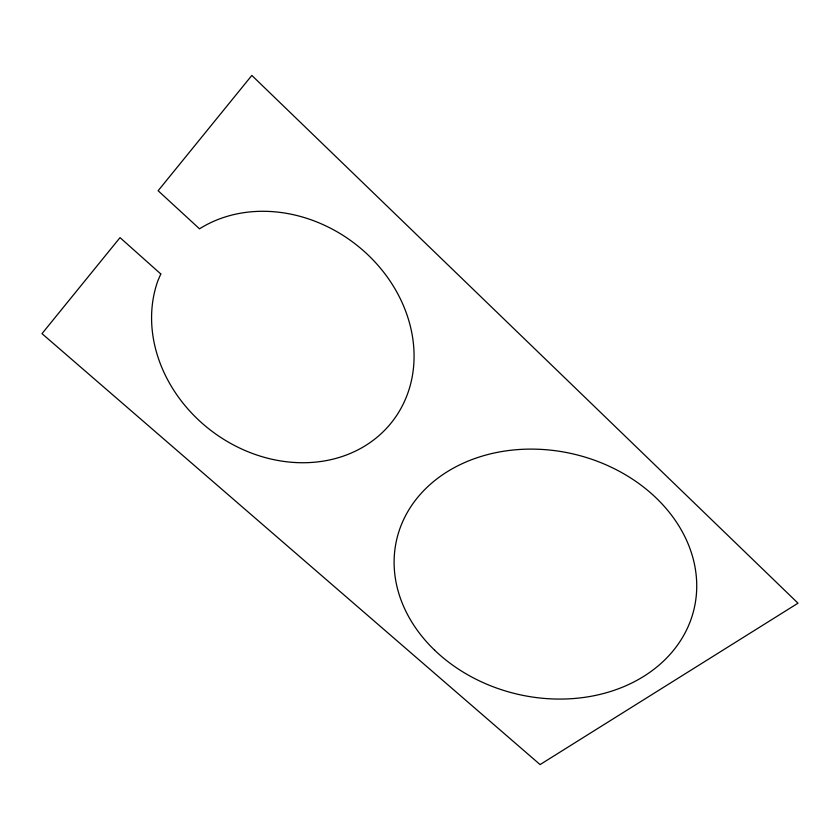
<?xml version="1.0" encoding="UTF-8"?>
<svg xmlns="http://www.w3.org/2000/svg" width="840" height="840" viewBox="0 0 840 840"><rect width="100%" height="100%" fill="white"/><g stroke="black" fill="none" stroke-linecap="round" stroke-linejoin="round"><path stroke-width="1.26" d="M160.797 273.977L157.868 280.781A138.306 117.915 37.1 0 0 285.726 461.664A138.306 117.915 37.1 0 0 405.888 311.787A138.306 117.915 37.1 0 0 199.521 228.827L158.13 190.743L251.843 75.421L798 603.194L540.089 764.578L42 333.648L120.026 237.626L160.797 273.977M434.564 650.118A152.691 123.312 13.1 0 0 690.06 621.947A152.691 123.312 13.1 0 0 511.644 450.167A152.691 123.312 13.1 0 0 434.564 650.118"/></g></svg>
